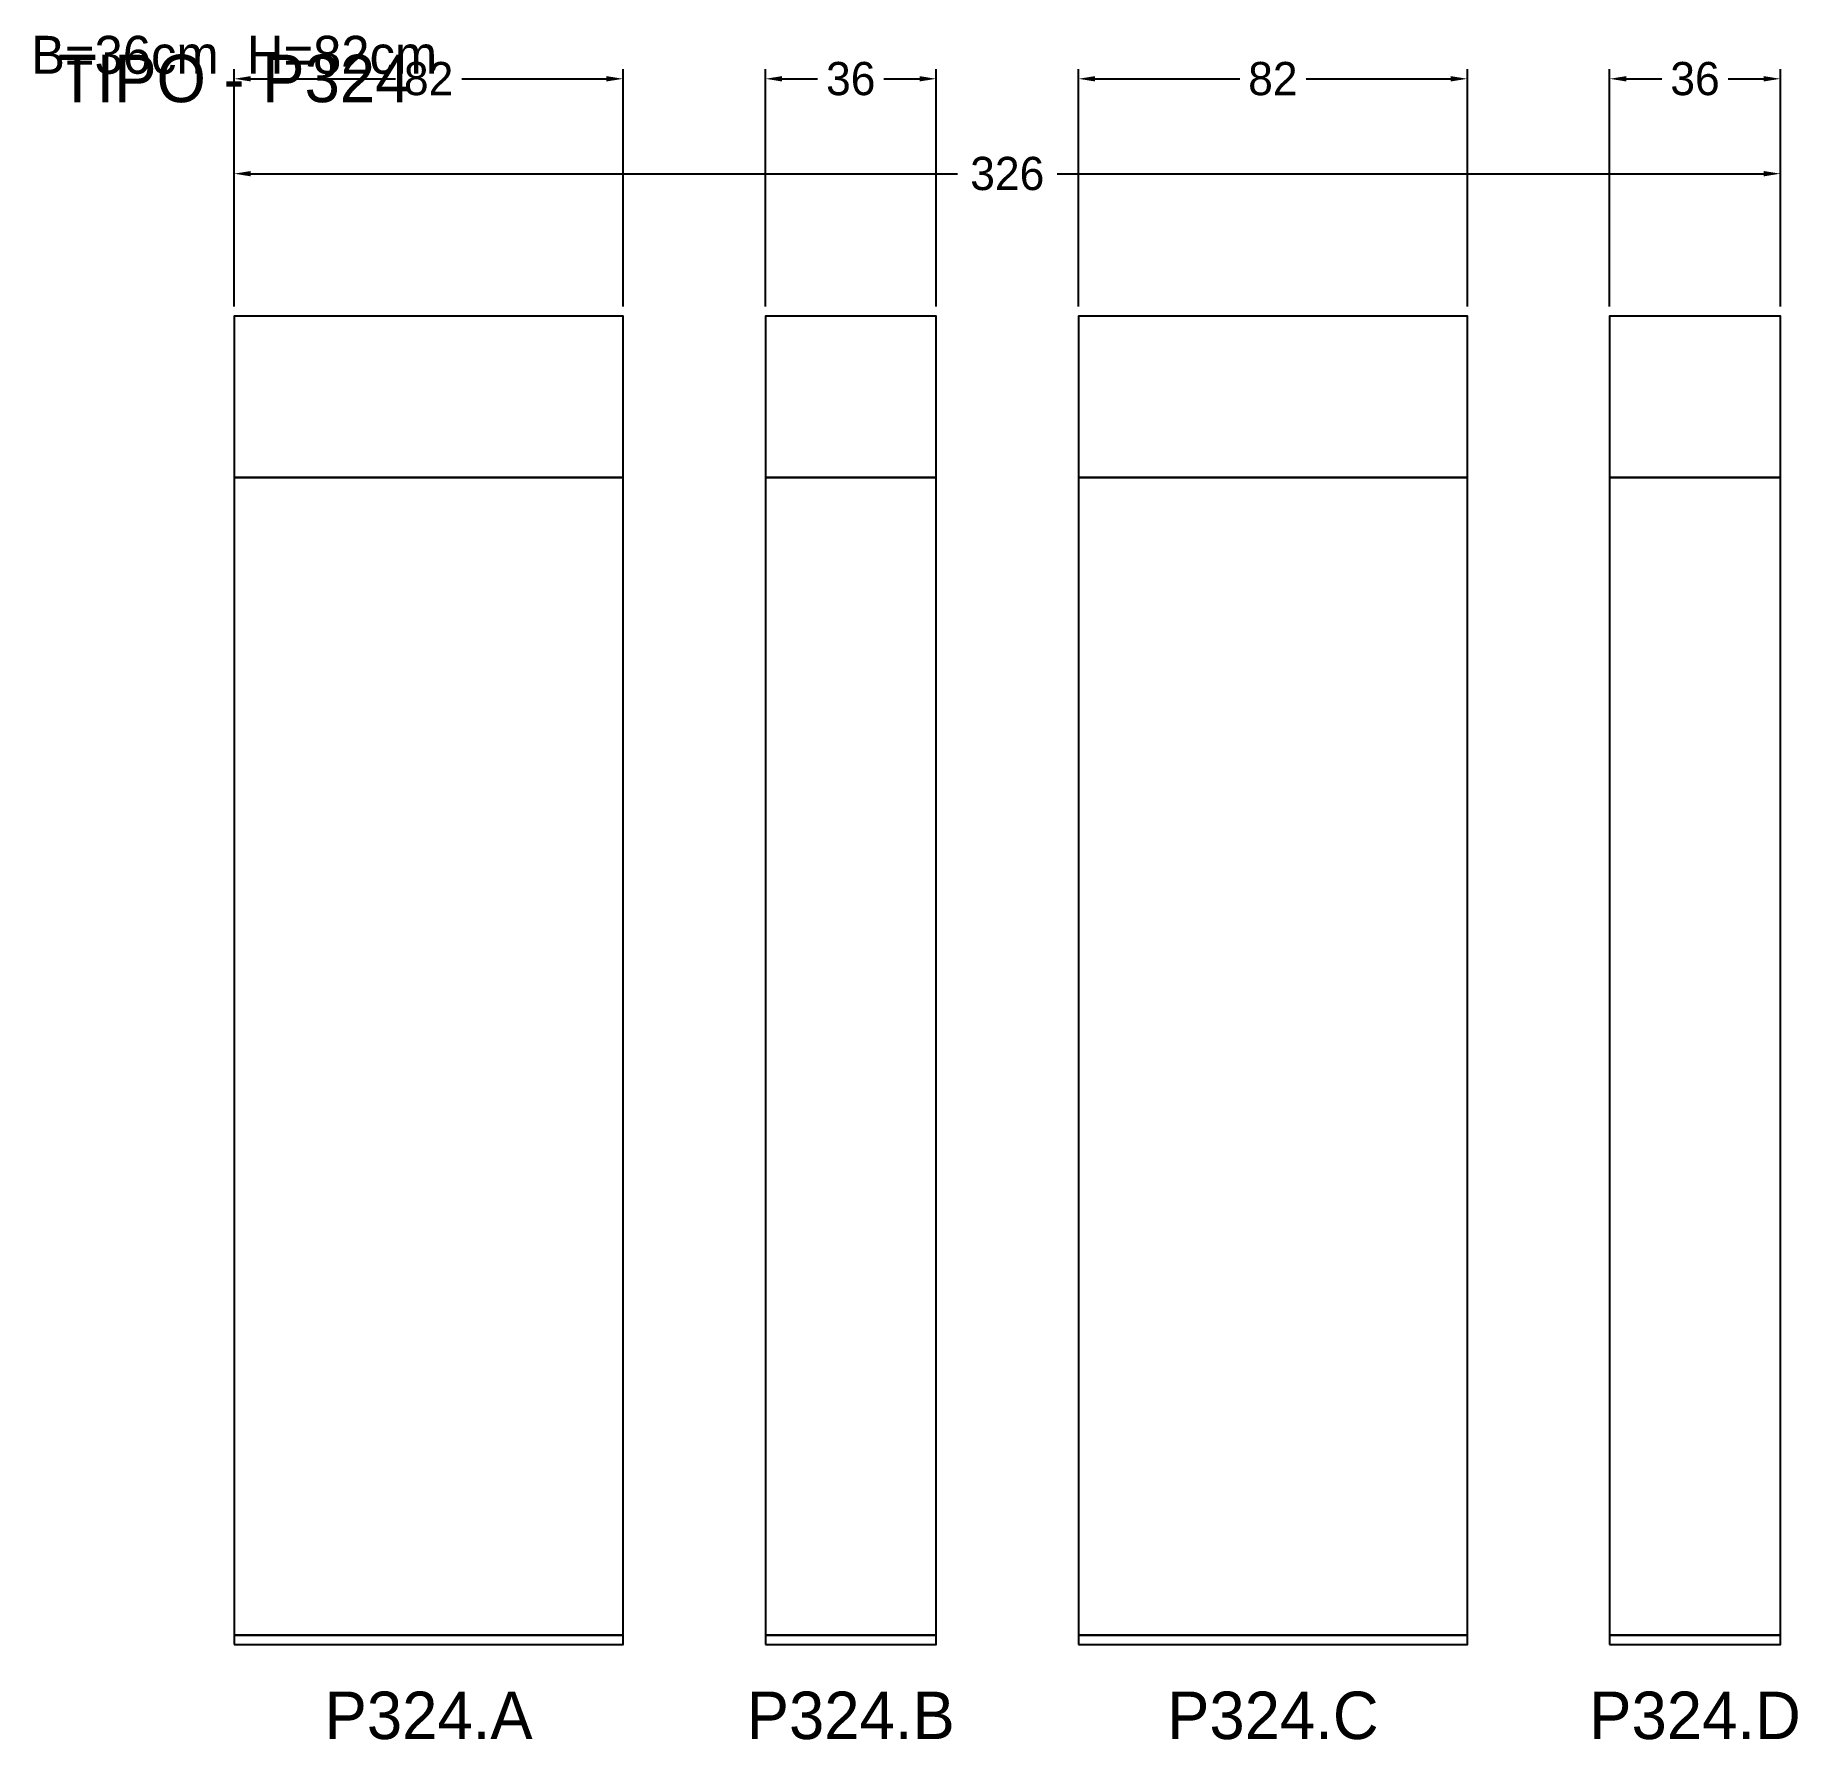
# Model space of a CAD drawing. Header units: metres. Extents: x -42 to 330, y -20 to 339.
import ezdxf

# ---------------------------------------------------------------- set-up
doc = ezdxf.new("R2010")
doc.units = ezdxf.units.M
for name, color, linetype in [('COTA', 3, 'Continuous'), ('Cota Secao (2x)', 3, 'Continuous'), ('NOMENCLATURA', 1, 'Continuous'), ('Paineis', 7, 'Continuous'), ('Texto Secao', 2, 'Continuous')]:
    doc.layers.add(name, color=color, linetype=linetype)
doc.dimstyles.new('COTA', dxfattribs={"dimtxt": 7, "dimasz": 3.5, "dimexe": 2, "dimexo": 2, "dimgap": 1.5, "dimtad": 1, "dimdec": 1, "dimcen": 2.5, "dimclrd": 3, "dimclre": 3, "dimclrt": 3, "dimazin": 3, "dimtfac": 1, "dimtmove": 0, "dimatfit": 3})

# ---------------------------------------------------------------- blocks, each defined once
blk = doc.blocks.new('_CLOSEDFILLED')
at = {"color": 0, "linetype": 'BYBLOCK'}
blk.add_solid([(-1, 0.16), (0, 0), (-1, -0.16)], dxfattribs=at)
blk = doc.blocks.new('*D1')
at = {"color": 3}
for p, q in [((0, 282), (0, 312)), ((3.5, 310), (152.5, 310)), ((173.5, 310), (322.5, 310)), ((326, 282), (326, 312))]:
    blk.add_line(p, q, dxfattribs=at)
at = {"layer": 'Defpoints'}
for p in [(0, 310), (0, 280), (326, 280)]:
    blk.add_point(p, dxfattribs=at)
at = {"layer": 'COTA', "color": 3, "xscale": 3.5, "yscale": 3.5, "rotation": 180}
blk.add_blockref('_CLOSEDFILLED', (0, 310), dxfattribs=at)
at = {"layer": 'COTA', "color": 3, "xscale": 3.5, "yscale": 3.5}
blk.add_blockref('_CLOSEDFILLED', (326, 310), dxfattribs=at)
at = {"layer": 'COTA', "color": 3, "insert": (163, 310), "char_height": 7, "attachment_point": 5}
blk.add_mtext('326', dxfattribs=at)
blk = doc.blocks.new('*D2')
at = {"color": 3}
for p, q in [((0, 282), (0, 332)), ((82, 282), (82, 332)), ((3.5, 330), (34, 330)), ((48, 330), (78.5, 330))]:
    blk.add_line(p, q, dxfattribs=at)
at = {"layer": 'Defpoints'}
for p in [(0, 330), (0, 280), (82, 280)]:
    blk.add_point(p, dxfattribs=at)
at = {"layer": 'COTA', "color": 3, "xscale": 3.5, "yscale": 3.5, "rotation": 180}
blk.add_blockref('_CLOSEDFILLED', (0, 330), dxfattribs=at)
at = {"layer": 'COTA', "color": 3, "xscale": 3.5, "yscale": 3.5}
blk.add_blockref('_CLOSEDFILLED', (82, 330), dxfattribs=at)
at = {"layer": 'COTA', "color": 3, "insert": (41, 330), "char_height": 7, "attachment_point": 5}
blk.add_mtext('82', dxfattribs=at)
blk = doc.blocks.new('*D3')
at = {"color": 3}
for p, q in [((112, 282), (112, 332)), ((148, 282), (148, 332)), ((115.5, 330), (123, 330)), ((137, 330), (144.5, 330))]:
    blk.add_line(p, q, dxfattribs=at)
at = {"layer": 'Defpoints'}
for p in [(112, 330), (112, 280), (148, 280)]:
    blk.add_point(p, dxfattribs=at)
at = {"layer": 'COTA', "color": 3, "xscale": 3.5, "yscale": 3.5, "rotation": 180}
blk.add_blockref('_CLOSEDFILLED', (112, 330), dxfattribs=at)
at = {"layer": 'COTA', "color": 3, "xscale": 3.5, "yscale": 3.5}
blk.add_blockref('_CLOSEDFILLED', (148, 330), dxfattribs=at)
at = {"layer": 'COTA', "color": 3, "insert": (130, 330), "char_height": 7, "attachment_point": 5}
blk.add_mtext('36', dxfattribs=at)
blk = doc.blocks.new('*D4')
at = {"color": 3}
for p, q in [((178, 282), (178, 332)), ((260, 282), (260, 332)), ((181.5, 330), (212, 330)), ((226, 330), (256.5, 330))]:
    blk.add_line(p, q, dxfattribs=at)
at = {"layer": 'Defpoints'}
for p in [(178, 330), (178, 280), (260, 280)]:
    blk.add_point(p, dxfattribs=at)
at = {"layer": 'COTA', "color": 3, "xscale": 3.5, "yscale": 3.5, "rotation": 180}
blk.add_blockref('_CLOSEDFILLED', (178, 330), dxfattribs=at)
at = {"layer": 'COTA', "color": 3, "xscale": 3.5, "yscale": 3.5}
blk.add_blockref('_CLOSEDFILLED', (260, 330), dxfattribs=at)
at = {"layer": 'COTA', "color": 3, "insert": (219, 330), "char_height": 7, "attachment_point": 5}
blk.add_mtext('82', dxfattribs=at)
blk = doc.blocks.new('*D5')
at = {"color": 3}
for p, q in [((290, 282), (290, 332)), ((326, 282), (326, 332)), ((293.5, 330), (301, 330)), ((315, 330), (322.5, 330))]:
    blk.add_line(p, q, dxfattribs=at)
at = {"layer": 'Defpoints'}
for p in [(290, 330), (290, 280), (326, 280)]:
    blk.add_point(p, dxfattribs=at)
at = {"layer": 'COTA', "color": 3, "xscale": 3.5, "yscale": 3.5, "rotation": 180}
blk.add_blockref('_CLOSEDFILLED', (290, 330), dxfattribs=at)
at = {"layer": 'COTA', "color": 3, "xscale": 3.5, "yscale": 3.5}
blk.add_blockref('_CLOSEDFILLED', (326, 330), dxfattribs=at)
at = {"layer": 'COTA', "color": 3, "insert": (308, 330), "char_height": 7, "attachment_point": 5}
blk.add_mtext('36', dxfattribs=at)

msp = doc.modelspace()

# ---------------------------------------------------------------- linework, layer by layer
at = {"layer": 'Paineis'}
for points in [[(0, 246), (82, 246), (82, 280), (0, 280)], [(112, 246), (148, 246), (148, 280), (112, 280)], [(178, 246), (260, 246), (260, 280), (178, 280)], [(290, 246), (326, 246), (326, 280), (290, 280)], [(0, 2), (82, 2), (82, 246), (0, 246)], [(112, 2), (148, 2), (148, 246), (112, 246)], [(178, 2), (260, 2), (260, 246), (178, 246)], [(290, 2), (326, 2), (326, 246), (290, 246)], [(0, 0), (82, 0), (82, 2), (0, 2)], [(112, 0), (148, 0), (148, 2), (112, 2)], [(178, 0), (260, 0), (260, 2), (178, 2)], [(290, 0), (326, 0), (326, 2), (290, 2)]]:
    msp.add_lwpolyline(points, close=True, dxfattribs=at)

# ---------------------------------------------------------------- texts
at = {"layer": 'Cota Secao (2x)', "insert": (0, 335), "char_height": 8, "width": 346, "attachment_point": 5}
msp.add_mtext('B=36cm  H=82cm', dxfattribs=at)
at = {"layer": 'NOMENCLATURA', "insert": (0, 330), "char_height": 10, "width": 300, "attachment_point": 5}
msp.add_mtext('TIPO - P324', dxfattribs=at)
at = {"layer": 'Texto Secao', "char_height": 10, "attachment_point": 5}
for s, insert, width in [('P324.A', (41, -15), 102), ('P324.B', (130, -15), 56), ('P324.C', (219, -15), 102), ('P324.D', (308, -15), 56)]:
    msp.add_mtext(s, dxfattribs=dict(at, insert=insert, width=width))

# ---------------------------------------------------------------- dimensions: what is measured, and where the dimension line sits
at = {"layer": 'COTA'}
for base, p1, p2, picture, middle in [((0, 330), (0, 280), (82, 280), '*D2', (41, 330)), ((112, 330), (112, 280), (148, 280), '*D3', (130, 330)), ((178, 330), (178, 280), (260, 280), '*D4', (219, 330)), ((290, 330), (290, 280), (326, 280), '*D5', (308, 330)), ((0, 310), (0, 280), (326, 280), '*D1', (163, 310))]:
    dim = msp.add_linear_dim(base=base, p1=p1, p2=p2, dimstyle='COTA', dxfattribs=at)
    dim.commit()
    dim.dimension.update_dxf_attribs({"geometry": picture, "text_midpoint": middle})

doc.saveas('drawing.dxf')
